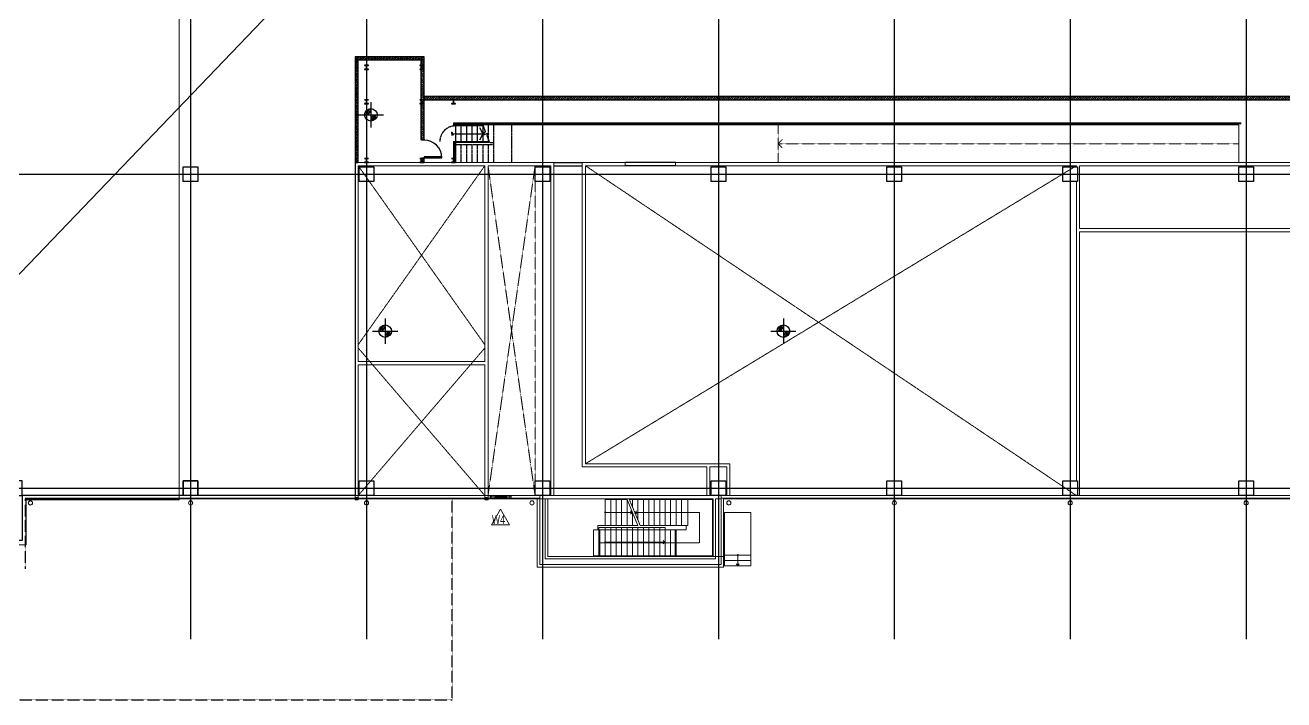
# Model space of a CAD drawing. Header units: millimetres. Extents: x -21841 to 195597, y -1659 to 112111.
# Drawn here: x 15170 to 21180, y -1010 to 2211 of the extents above; entities that cross this region are included whole.
import ezdxf
from ezdxf.enums import TextEntityAlignment as Align

# ---------------------------------------------------------------- set-up
doc = ezdxf.new("R2010")
doc.units = ezdxf.units.MM
for name, pattern in [('X-S-FAB-L10$0$COL-CEN-LIN', [3.25, 2.5, -0.25, 0.25, -0.25]), ('X-S-FAB-L10$0$HIDDEN', [0.4, 0.3, -0.1]), ('X-S-FAB-L10$0$JJP_虛線(退縮線、投影線、地下室範圍、非屬本工程、圖面分區)', [0.45, 0.3, -0.15]), ('X-S-FAB-L10$0$虛線', [0.846667, 0.423333, -0.423333])]:
    doc.linetypes.add(name, pattern=pattern)
for name, color, linetype in [('0-FMCS', 6, 'Continuous'), ('X-S-FAB-L10$0$0-arr', 8, 'Continuous'), ('X-S-FAB-L10$0$0-DIM-INT', 8, 'Continuous'), ('X-S-FAB-L10$0$0-DIM-TXT', 8, 'Continuous'), ('X-S-FAB-L10$0$12', 8, 'Continuous'), ('X-S-FAB-L10$0$A-OBJE-2D', 8, 'X-S-FAB-L10$0$HIDDEN'), ('X-S-FAB-L10$0$A-OBJE-MEP', 8, 'Continuous'), ('X-S-FAB-L10$0$A-STRS', 8, 'Continuous'), ('X-S-FAB-L10$0$A-WALL-EX', 8, 'Continuous'), ('X-S-FAB-L10$0$A-WALL-IN', 8, 'Continuous'), ('X-S-FAB-L10$0$A-WALL-IN.188K', 8, 'Continuous'), ('X-S-FAB-L10$0$BLOCK', 8, 'Continuous'), ('X-S-FAB-L10$0$CCL', 8, 'X-S-FAB-L10$0$COL-CEN-LIN'), ('X-S-FAB-L10$0$COL-S', 8, 'Continuous'), ('X-S-FAB-L10$0$DW_Frame', 8, 'Continuous'), ('X-S-FAB-L10$0$HID', 8, 'X-S-FAB-L10$0$HIDDEN'), ('X-S-FAB-L10$0$HR', 8, 'Continuous'), ('X-S-FAB-L10$0$OPEN', 8, 'Continuous'), ('X-S-FAB-L10$0$S-FNDN', 8, 'Continuous'), ('X-S-FAB-L10$0$S-SLAB-SHOW', 8, 'Continuous'), ('X-S-FAB-L10$0$S-WALL', 8, 'Continuous'), ('X-S-FAB-L10$0$S-鋼柱', 1, 'Continuous'), ('X-S-FAB-L10$0$ST', 8, 'Continuous'), ('X-S-FAB-L10$0$TXT', 8, 'Continuous'), ('X-S-FAB-L10$0$W label', 8, 'Continuous'), ('X-S-FAB-L10$0$WALL_188K_IN', 8, 'Continuous'), ('X-S-FAB-L10$0$Window', 8, 'Continuous')]:
    doc.layers.add(name, color=color, linetype=linetype)
doc.styles.add('X-S-FAB-L10$0$CHINA', font='simplex.shx', dxfattribs={"width": 0.75, "bigfont": 'chineset.shx'})
doc.styles.add('X-S-FAB-L10$0$Standard', font='', dxfattribs={"width": 0.8})
doc.styles.add('X-S-FAB-L10$0$TG_NOTE_TEXT', font='simplex.shx', dxfattribs={"width": 0.75, "bigfont": 'chineset.shx'})
doc.styles.get('X-S-FAB-L10$0$Standard').set_extended_font_data('Microsoft JhengHei')

# ---------------------------------------------------------------- blocks, each defined once
blk = doc.blocks.new('X-S-FAB-L10$0$FAB2-L05')
at = {"layer": 'X-S-FAB-L10$0$CCL'}
for p, q in [((-10200, 11005), (-10200, 0)), ((-9360, 11005), (-9360, 0)), ((-8520, 11005), (-8520, 0)), ((-7680, 11005), (-7680, 0)), ((-6840, 11005), (-6840, 0)), ((-6000, 11005), (-6000, 0)), ((-5160, 11005), (-5160, 0)), ((-26880, 2220), (1210, 2220)), ((-26880, 720), (1210, 720))]:
    blk.add_line(p, q, dxfattribs=at)
at = {"layer": 'X-S-FAB-L10$0$COL-S'}
for points in [[(-10235, 2255), (-10165, 2255), (-10165, 2185), (-10235, 2185)], [(-9395, 2255), (-9325, 2255), (-9325, 2185), (-9395, 2185)], [(-8555, 2255), (-8485, 2255), (-8485, 2185), (-8555, 2185)], [(-7715, 2255), (-7645, 2255), (-7645, 2185), (-7715, 2185)], [(-6875, 2255), (-6805, 2255), (-6805, 2185), (-6875, 2185)], [(-6035, 2255), (-5965, 2255), (-5965, 2185), (-6035, 2185)], [(-5195, 2255), (-5125, 2255), (-5125, 2185), (-5195, 2185)], [(-10235, 755), (-10165, 755), (-10165, 685), (-10235, 685)], [(-9395, 755), (-9325, 755), (-9325, 685), (-9395, 685)], [(-8555, 755), (-8485, 755), (-8485, 685), (-8555, 685)], [(-7715, 755), (-7645, 755), (-7645, 685), (-7715, 685)], [(-6875, 755), (-6805, 755), (-6805, 685), (-6875, 685)], [(-6035, 755), (-5965, 755), (-5965, 685), (-6035, 685)], [(-5195, 755), (-5125, 755), (-5125, 685), (-5195, 685)]]:
    blk.add_lwpolyline(points, close=True, dxfattribs=at)
blk = doc.blocks.new('X-S-FAB-L10$0$水標記 24[41]_1', base_point=(17440, -50))
at = {"layer": 'X-S-FAB-L10$0$W label', "color": 1, "lineweight": 0, "flags": 128}
blk.add_lwpolyline([(17396.7, -175), (17483.3, -175), (17440, -100)], close=True, dxfattribs=at)
at = {"layer": 'X-S-FAB-L10$0$W label', "color": 6, "lineweight": 0, "insert": (17398.8, -170), "char_height": 40, "attachment_point": 7, "style": 'X-S-FAB-L10$0$Standard'}
blk.add_mtext('\\A1;{\\pql;\\pt0;\\fMicrosoft JhengHei|b0|i0|c136|p34;W4\\fMicrosoft JhengHei|b0|i0|c136|p34;\\fMicrosoft JhengHei|b0|i0|c136|p34;\\fMicrosoft JhengHei|b0|i0|c136|p34;}', dxfattribs=at)
blk = doc.blocks.new('X-S-FAB-L10$0$通用_百葉窗[10]_1')
at = {"layer": 'X-S-FAB-L10$0$Window', "color": 1, "lineweight": 0}
for p, q in [((17390, -47.5), (17390, -37.5)), ((17390, -37.5), (17395, -37.5)), ((17390, -47.5), (17395, -47.5)), ((17485, -37.5), (17395, -37.5)), ((17395, -47.5), (17395, -37.5)), ((17485, -47.5), (17395, -47.5)), ((17485, -47.5), (17485, -37.5)), ((17490, -37.5), (17485, -37.5)), ((17490, -47.5), (17485, -47.5)), ((17490, -47.5), (17490, -37.5))]:
    blk.add_line(p, q, dxfattribs=at)
at = {"layer": 'X-S-FAB-L10$0$Window', "color": 1, "linetype": 'X-S-FAB-L10$0$HIDDEN', "lineweight": 0}
blk.add_line((17485, -42.5), (17395, -42.5), dxfattribs=at)
at = {"layer": 'X-S-FAB-L10$0$W label', "color": 1, "lineweight": 0}
blk.add_blockref('X-S-FAB-L10$0$水標記 24[41]_1', (17440, -50), dxfattribs=at)
blk = doc.blocks.new('X-S-FAB-L10')
at = {"layer": 'X-S-FAB-L10$0$WALL_188K_IN'}
h = blk.add_hatch(dxfattribs=at)
h.set_pattern_fill('LINE', color=256, scale=2, angle=45)
h.set_pattern_definition([(45, (16976.6165, 2045), (-4.49013, 4.49013), [])])
h.paths.add_polyline_path([(16745, 2045), (17075, 2045), (17075, 2060), (16745, 2060)])
h = blk.add_hatch(dxfattribs=at)
h.set_pattern_fill('LINE', color=256, scale=2, angle=135)
h.set_pattern_definition([(135, (16760, 1946.6165), (-4.49013, -4.49013), [])])
h.paths.add_polyline_path([(16760, 1555), (16760, 2045), (16745, 2045), (16745, 1555)])
h = blk.add_hatch(dxfattribs=at)
h.set_pattern_fill('LINE', color=256, scale=2, angle=135)
h.set_pattern_definition([(135, (17075, 1946.6165), (-4.49013, -4.49013), [])])
h.paths.add_polyline_path([(17075, 1665), (17075, 2045), (17060, 2045), (17060, 1665)])
h = blk.add_hatch(dxfattribs=at)
h.set_pattern_fill('LINE', color=256, scale=2, angle=45)
h.set_pattern_definition([(45, (24216.6165, 1855), (-4.490128, 4.490128), [])])
h.paths.add_polyline_path([(17075, 1855), (24315, 1855), (24315, 1870), (17075, 1870)])
h = blk.add_hatch(dxfattribs=at)
h.set_pattern_fill('LINE', color=256, scale=2, angle=135)
h.set_pattern_definition([(135, (17075, 1476.6165), (-4.49013, -4.49013), [])])
h.paths.add_polyline_path([(17075, 1555), (17075, 1575), (17060, 1575), (17060, 1555)])
for p, q in [((17060, 1665), (17075, 1665)), ((17060, 1575), (17075, 1575))]:
    blk.add_line(p, q)
blk.add_lwpolyline([(17355, 1735), (17366.676, 1704.012), (17355.658, 1686.715), (17363.522, 1689.678), (17382.933, 1696.992), (17374.441, 1683.45, 0.2342564), (17374.438, 1683.415), (17387.029, 1650)], format="xyb")
blk.add_lwpolyline([(17075, 1578), (17159, 1578), (17159, 1582.375), (17075, 1582.375)], close=True)
blk.add_arc((17075, 1578), 84, 0, 90)
at = {"layer": 'DEFPOINTS'}
blk.add_lwpolyline([(16745, -35), (15995, -35), (15995, 35), (15925, 35), (15925, -35), (15155, -35), (15155, 35), (15085, 35), (15085, -35), (15155, -35), (15155, -250), (13920, -250), (19914.055, 6000), (21180, 7320), (21180, 5520), (23465, 5520), (23485, 3587.5), (24315, 3587.5), (24315, 1870), (17075, 1870), (17075, 2060), (16745, 2060), (16745, -21.034)], close=True, dxfattribs=at)
at = {"layer": 'X-S-FAB-L10$0$0-arr'}
for p, q in [((17340, 1722.5), (17355, 1692.5)), ((17355, 1692.5), (17340, 1662.5))]:
    blk.add_line(p, q, dxfattribs=at)
blk.add_circle((17225, 1692.5), 3, dxfattribs=at)
at = {"layer": 'X-S-FAB-L10$0$0-DIM-INT'}
for p, q in [((16820.742, 1842.652), (16820.742, 1722.652)), ((16760.742, 1782.652), (16880.742, 1782.652)), ((16889.179, 810), (16889.179, 690)), ((18790.589, 810), (18790.589, 690)), ((16829.179, 750), (16949.179, 750)), ((18730.589, 750), (18850.589, 750))]:
    blk.add_line(p, q, dxfattribs=at)
for centre in [(16820.742, 1782.652), (16889.179, 750), (18790.589, 750)]:
    blk.add_circle(centre, 30, dxfattribs=at)
for centre, radius, start, end in [((16820.742, 1782.652), 24, 90, 180), ((16820.742, 1782.652), 18, 90, 180), ((16820.742, 1782.652), 12, 90, 180), ((16820.742, 1782.652), 24, 270, 0), ((16820.742, 1782.652), 18, 270, 0), ((16820.742, 1782.652), 12, 270, 0), ((16889.179, 750), 24, 90, 180), ((16889.179, 750), 18, 90, 180), ((16889.179, 750), 12, 90, 180), ((16889.179, 750), 24, 270, 0), ((16889.179, 750), 18, 270, 0), ((16889.179, 750), 12, 270, 0), ((18790.589, 750), 24, 90, 180), ((18790.589, 750), 18, 90, 180), ((18790.589, 750), 12, 90, 180), ((18790.589, 750), 24, 270, 0), ((18790.589, 750), 18, 270, 0), ((18790.589, 750), 12, 270, 0)]:
    blk.add_arc(centre, radius, start, end, dxfattribs=at)
at = {"layer": 'X-S-FAB-L10$0$12'}
blk.add_line((17225, 1692.5), (17355, 1692.5), dxfattribs=at)
at = {"layer": 'X-S-FAB-L10$0$A-OBJE-2D', "lineweight": 0}
for p, q in [((18765, 1555), (18765, 1735)), ((18765, 1645), (18785, 1665)), ((18765, 1645), (18785, 1625))]:
    blk.add_line(p, q, dxfattribs=at)
at = {"layer": 'X-S-FAB-L10$0$A-OBJE-2D', "lineweight": 0, "flags": 128}
blk.add_lwpolyline([(18765, 1645), (20965, 1645)], dxfattribs=at)
at = {"layer": 'X-S-FAB-L10$0$A-OBJE-MEP', "lineweight": 0, "flags": 128}
for points in [[(15204.5, -70, 1), (15185.5, -70, 1)], [(15969.5, -70, 1), (15950.5, -70, 1)], [(16809.5, -70, 1), (16790.5, -70, 1)], [(17599.5, -70, 1), (17580.5, -70, 1)], [(18539.5, -70, 1), (18520.5, -70, 1)], [(19329.5, -70, 1), (19310.5, -70, 1)], [(20169.5, -70, 1), (20150.5, -70, 1)], [(21009.5, -70, 1), (20990.5, -70, 1)]]:
    blk.add_lwpolyline(points, format="xyb", close=True, dxfattribs=at)
at = {"layer": 'X-S-FAB-L10$0$A-OBJE-MEP', "lineweight": 0}
for centre in [(15195, -70), (15960, -70), (16800, -70), (17590, -70), (18530, -70), (19320, -70), (20160, -70), (21000, -70)]:
    blk.add_circle(centre, 10, dxfattribs=at)
at = {"layer": 'X-S-FAB-L10$0$A-STRS', "lineweight": 0}
for p, q in [((17940, -53), (17940, -178)), ((18044, -53), (17940, -53)), ((17940, -53), (17940, -178)), ((17966, -53), (17940, -53)), ((17966, -53), (17966, -178)), ((17966, -178), (17966, -53)), ((17966, -53), (17966, -178)), ((17992, -53), (17966, -53)), ((17992, -53), (17992, -178)), ((17992, -178), (17992, -53)), ((17992, -53), (17992, -178)), ((18018, -53), (17992, -53)), ((18018, -53), (18018, -178)), ((18018, -178), (18018, -53)), ((18018, -53), (18018, -178)), ((18044, -53), (18018, -53)), ((18044, -53), (18044, -178)), ((18044, -178), (18044, -53)), ((18044, -53), (18044, -178)), ((18044, -53), (18096, -178)), ((17940, -115.5), (17966, -115.5)), ((17966, -115.5), (18070, -115.5)), ((18070, -115.5), (18060, -108)), ((18060, -123), (18070, -115.5)), ((18070, -115.5), (18070, -178)), ((18070, -178), (18070, -115.5)), ((18070, -115.5), (18070, -178)), ((17940, -178), (18096, -178)), ((17940, -178), (17966, -178)), ((17966, -178), (17992, -178)), ((17992, -178), (18018, -178)), ((18018, -178), (18044, -178)), ((18044, -178), (18070, -178)), ((18070, -178), (18096, -178)), ((18226, -188), (17940, -188)), ((17940, -326), (17940, -188)), ((17966, -188), (17940, -188)), ((17940, -188), (17940, -326)), ((17966, -326), (17966, -188)), ((17992, -188), (17966, -188)), ((17966, -188), (17966, -326)), ((17966, -326), (17966, -188)), ((17992, -326), (17992, -188)), ((18018, -188), (17992, -188)), ((17992, -188), (17992, -326)), ((17992, -326), (17992, -188)), ((18018, -326), (18018, -188)), ((18044, -188), (18018, -188)), ((18018, -188), (18018, -326)), ((18018, -326), (18018, -188)), ((18044, -326), (18044, -188)), ((18070, -188), (18044, -188)), ((18044, -188), (18044, -326)), ((18044, -326), (18044, -188)), ((18070, -326), (18070, -188)), ((18096, -188), (18070, -188)), ((18070, -188), (18070, -326)), ((18070, -326), (18070, -188)), ((18096, -326), (18096, -188)), ((18122, -188), (18096, -188)), ((18096, -188), (18096, -326)), ((18096, -326), (18096, -188)), ((18122, -326), (18122, -188)), ((18148, -188), (18122, -188)), ((18122, -188), (18122, -326)), ((18122, -326), (18122, -188)), ((18148, -326), (18148, -188)), ((18174, -188), (18148, -188)), ((18148, -188), (18148, -326)), ((18148, -326), (18148, -188)), ((18174, -326), (18174, -188)), ((18200, -188), (18174, -188)), ((18174, -188), (18174, -326)), ((18174, -326), (18174, -188)), ((18200, -326), (18200, -188)), ((18226, -188), (18200, -188)), ((18200, -188), (18200, -326)), ((18200, -326), (18200, -188)), ((18226, -326), (18226, -188)), ((18226, -326), (18226, -188)), ((17966, -257), (17940, -257)), ((18200, -257), (17966, -257)), ((18226, -257), (18200, -257)), ((18226, -257), (18216, -249.5)), ((18216, -264.5), (18226, -257)), ((17940, -326), (18226, -326)), ((17940, -326), (17966, -326)), ((17966, -326), (17992, -326)), ((17992, -326), (18018, -326)), ((18018, -326), (18044, -326)), ((18044, -326), (18070, -326)), ((18070, -326), (18096, -326)), ((18096, -326), (18122, -326)), ((18122, -326), (18148, -326)), ((18148, -326), (18174, -326)), ((18174, -326), (18200, -326)), ((18200, -326), (18226, -326)), ((18510, -319), (18510, -371)), ((18635, -319), (18510, -319)), ((18635, -319), (18510, -319)), ((18510, -319), (18510, -345)), ((18510, -345), (18635, -345)), ((18635, -345), (18510, -345)), ((18510, -345), (18510, -371)), ((18510, -345), (18635, -345)), ((18572.5, -345), (18572.5, -319)), ((18572.5, -371), (18572.5, -345)), ((18635, -371), (18635, -319)), ((18635, -345), (18635, -319)), ((18635, -371), (18635, -345)), ((18510, -371), (18635, -371)), ((18510, -371), (18635, -371)), ((18565, -361), (18572.5, -371)), ((18572.5, -371), (18580, -361))]:
    blk.add_line(p, q, dxfattribs=at)
at = {"layer": 'X-S-FAB-L10$0$A-STRS', "linetype": 'X-S-FAB-L10$0$JJP_虛線(退縮線、投影線、地下室範圍、非屬本工程、圖面分區)', "lineweight": 0}
for p, q in [((17966.435, -178), (17966.435, -53)), ((18070, -53), (18054.831, -53)), ((18054.831, -53), (18106.831, -178)), ((18070, -53), (18070, -89.465)), ((18070, -89.465), (18070, -53)), ((18070, -53), (18070, -89.465)), ((18096, -53), (18070, -53)), ((18096, -53), (18096, -151.964)), ((18096, -151.964), (18096, -53)), ((18096, -53), (18096, -151.964)), ((18122, -53), (18096, -53)), ((18122, -53), (18122, -178)), ((18122, -178), (18122, -53)), ((18122, -53), (18122, -178)), ((18148, -53), (18122, -53)), ((18148, -53), (18148, -178)), ((18148, -178), (18148, -53)), ((18148, -53), (18148, -178)), ((18174, -53), (18148, -53)), ((18174, -53), (18174, -178)), ((18174, -178), (18174, -53)), ((18174, -53), (18174, -178)), ((18200, -53), (18174, -53)), ((18200, -53), (18200, -178)), ((18200, -178), (18200, -53)), ((18200, -53), (18200, -178)), ((18226, -53), (18200, -53)), ((18226, -53), (18226, -178)), ((18226, -178), (18226, -53)), ((18226, -53), (18226, -178)), ((18252, -53), (18226, -53)), ((18252, -53), (18252, -178)), ((18252, -178), (18252, -53)), ((18252, -53), (18252, -178)), ((18278, -53), (18252, -53)), ((18278, -53), (18278, -178)), ((18278, -178), (18278, -53)), ((18278, -53), (18278, -178)), ((18304, -53), (18278, -53)), ((18304, -53), (18304, -178)), ((18304, -53), (18304, -178)), ((18304, -53), (18304, -178)), ((18304, -178), (18304, -53)), ((18452, -53), (18304, -53)), ((18304, -53), (18304, -178)), ((18334.668, -178), (18334.668, -53)), ((18452, -323), (18452, -53)), ((18090.831, -108), (18080.831, -115.5)), ((18080.831, -115.5), (18304, -115.5)), ((18080.831, -115.5), (18090.831, -123)), ((18304, -115.5), (18389.5, -115.5)), ((18389.5, -115.5), (18389.5, -260.5)), ((18106.831, -178), (18122, -178)), ((18122, -178), (18148, -178)), ((18148, -178), (18174, -178)), ((18174, -178), (18200, -178)), ((18200, -178), (18226, -178)), ((18226, -178), (18252, -178)), ((18252, -178), (18278, -178)), ((18278, -178), (18304, -178)), ((18304, -178), (18327, -178)), ((18327, -178), (18334.668, -178)), ((18327, -178), (18327, -198)), ((17914, -198), (17883.332, -198)), ((17883.332, -198), (17883.332, -323)), ((17940, -188), (17909.156, -188)), ((17909.156, -188), (17909.156, -326)), ((17914, -323), (17914, -198)), ((17940, -198), (17914, -198)), ((17914, -198), (17914, -323)), ((17940, -323), (17940, -198)), ((17966, -198), (17940, -198)), ((17940, -198), (17940, -323)), ((17940, -323), (17940, -198)), ((17966, -323), (17966, -198)), ((17992, -198), (17966, -198)), ((17966, -198), (17966, -323)), ((17966, -323), (17966, -198)), ((17992, -323), (17992, -198)), ((18018, -198), (17992, -198)), ((17992, -198), (17992, -323)), ((17992, -323), (17992, -198)), ((18018, -323), (18018, -198)), ((18044, -198), (18018, -198)), ((18018, -198), (18018, -323)), ((18018, -323), (18018, -198)), ((18044, -323), (18044, -198)), ((18070, -198), (18044, -198)), ((18044, -198), (18044, -323)), ((18044, -323), (18044, -198)), ((18070, -323), (18070, -198)), ((18096, -198), (18070, -198)), ((18070, -198), (18070, -323)), ((18070, -323), (18070, -198)), ((18096, -323), (18096, -198)), ((18122, -198), (18096, -198)), ((18096, -198), (18096, -323)), ((18096, -323), (18096, -198)), ((18122, -323), (18122, -198)), ((18148, -198), (18122, -198)), ((18122, -198), (18122, -323)), ((18122, -323), (18122, -198)), ((18148, -323), (18148, -198)), ((18174, -198), (18148, -198)), ((18148, -198), (18148, -323)), ((18148, -323), (18148, -198)), ((18174, -323), (18174, -198)), ((18200, -198), (18174, -198)), ((18174, -198), (18174, -323)), ((18174, -323), (18174, -198)), ((18200, -323), (18200, -198)), ((18226, -198), (18200, -198)), ((18200, -198), (18200, -323)), ((18200, -323), (18200, -198)), ((18200.356, -188), (18200.356, -326)), ((18226, -323), (18226, -198)), ((18252, -198), (18226, -198)), ((18226, -198), (18226, -323)), ((18226, -323), (18226, -198)), ((18252, -323), (18252, -198)), ((18278, -198), (18252, -198)), ((18252, -198), (18252, -323)), ((18252, -323), (18252, -198)), ((18273.332, -323), (18273.332, -198)), ((18278, -323), (18278, -198)), ((18278, -323), (18278, -198)), ((18327, -198), (18278, -198)), ((18278, -198), (18278, -323)), ((18278, -323), (18278, -198)), ((17940, -260.5), (17914, -260.5)), ((18278, -260.5), (17940, -260.5)), ((18389.5, -260.5), (18278, -260.5)), ((17883.332, -323), (17914, -323)), ((17909.156, -326), (17940, -326)), ((17914, -323), (17940, -323)), ((17940, -323), (17966, -323)), ((17966, -323), (17992, -323)), ((17992, -323), (18018, -323)), ((18018, -323), (18044, -323)), ((18044, -323), (18070, -323)), ((18070, -323), (18096, -323)), ((18096, -323), (18122, -323)), ((18122, -323), (18148, -323)), ((18148, -323), (18174, -323)), ((18174, -323), (18200, -323)), ((18200, -323), (18226, -323)), ((18226, -323), (18252, -323)), ((18252, -323), (18278, -323)), ((18278, -323), (18452, -323))]:
    blk.add_line(p, q, dxfattribs=at)
at = {"layer": 'X-S-FAB-L10$0$A-STRS', "linetype": 'X-S-FAB-L10$0$虛線', "lineweight": 0}
for p, q in [((18304, -53), (18054.831, -53)), ((18334.668, -53), (18304, -53)), ((18452, -53), (18334.668, -53)), ((18452, -323), (18452, -53)), ((18106.831, -178), (18304, -178)), ((18304, -178), (18327, -178)), ((18327, -178), (18327, -198)), ((18278, -198), (17914, -198)), ((18327, -198), (18278, -198)), ((17914, -323), (18278, -323)), ((18278, -323), (18452, -323))]:
    blk.add_line(p, q, dxfattribs=at)
at = {"layer": 'X-S-FAB-L10$0$A-STRS', "lineweight": 0, "flags": 128}
for points in [[(17940, -118, 1), (17940, -113, 1)], [(17940, -259.5, 1), (17940, -254.5, 1)], [(18570, -319, 1), (18575, -319, 1)]]:
    blk.add_lwpolyline(points, format="xyb", close=True, dxfattribs=at)
at = {"layer": 'X-S-FAB-L10$0$A-WALL-EX', "lineweight": 0}
for p, q in [((17390, -46.5), (15170, -46.5)), ((17390, -46.5), (17390, -35)), ((17490, -35), (17390, -35)), ((17390, -50), (17390, -46.5)), ((17390, -50), (17490, -50)), ((17490, -35), (17490, -46.5)), ((17615, -46.5), (17490, -46.5)), ((17490, -46.5), (17490, -50)), ((17627, -35), (17615, -35)), ((17627, -35), (17615, -35)), ((17615, -46.5), (17627, -46.5)), ((17615, -46.5), (17627, -46.5)), ((17627, -46.5), (17627, -35)), ((18505, -35), (18493, -35)), ((18505, -35), (18493, -35)), ((18493, -35), (18493, -46.5)), ((18493, -46.5), (18505, -46.5)), ((18493, -46.5), (18505, -46.5)), ((24310, -46.5), (18505, -46.5))]:
    blk.add_line(p, q, dxfattribs=at)
at = {"layer": 'X-S-FAB-L10$0$A-WALL-EX', "lineweight": 0, "flags": 128}
for points in [[(17390, -35), (15166.5, -35)], [(15170, -50), (17390, -50)], [(15170, -50), (17615, -50)], [(15170, -50), (17615, -50)], [(15170, -50), (17615, -50)], [(15170, -50), (17615, -50)], [(15170, -50), (17615, -50)], [(15170, -50), (17615, -50)], [(15170, -50), (17615, -50)], [(17615, -35), (17490, -35)], [(17490, -50), (17615, -50)], [(17615, -35), (17627, -35)], [(17615, -46.5), (17615, -364)], [(17615, -50), (17615, -46.5)], [(17627, -364), (17627, -35)], [(18493, -35), (18493, -364)], [(18505, -35), (18493, -35)], [(24310, -35), (18505, -35)], [(18505, -364), (18505, -46.5)], [(18505, -50), (18505, -46.5)], [(18505, -50), (24310, -50)], [(18505, -50), (24310, -50)], [(18505, -50), (24310, -50)], [(18505, -50), (24310, -50)], [(18505, -50), (24310, -50)], [(18505, -50), (24310, -50)], [(18505, -50), (24310, -50)], [(18505, -50), (24310, -50)], [(17615, -376), (17615, -364)], [(17615, -376), (18505, -376)], [(18493, -364), (17627, -364)], [(18505, -376), (18505, -364)]]:
    blk.add_lwpolyline(points, dxfattribs=at)
at = {"layer": 'X-S-FAB-L10$0$A-WALL-IN', "lineweight": 0}
for p, q in [((16745, 1555), (16760, 1555)), ((16745, 1555), (16745, -44)), ((17680, 1555), (16760, 1555)), ((16760, 605), (16760, 1540)), ((16760, 1540), (17365, 1540)), ((17365, 1540), (17365, 605)), ((17380, -44), (17380, 1540)), ((17380, 1540), (17680, 1540)), ((17695, 1555), (17680, 1555)), ((17680, 1540), (17680, -35)), ((17695, -35), (17695, 1555)), ((17830, 1555), (17830, 1540)), ((18035, 1555), (17830, 1555)), ((17830, 1540), (17830, 117)), ((17845, 1540), (18035, 1540)), ((17845, 117), (17845, 1540)), ((18035, 1555), (18030.7, 1555)), ((18035, 1540), (18030.7, 1540)), ((18035, 1540), (18035, 1555)), ((18275, 1555), (18279.3, 1555)), ((18275, 1540), (18275, 1555)), ((20197.5, 1555), (18275, 1555)), ((18275, 1540), (18279.3, 1540)), ((18275, 1540), (20190, 1540)), ((20190, 1540), (20190, 1535)), ((22175, 1555), (20197.5, 1555)), ((20205, 1540), (22120, 1540)), ((20205, 1240), (20205, 1540)), ((20190, 1465), (20190, 35)), ((22120, 1240), (20205, 1240)), ((20205, 1225), (22135, 1225)), ((20205, -35), (20205, 1225)), ((17365, 605), (16760, 605)), ((16760, -44), (16760, 590)), ((16760, 590), (17365, 590)), ((17365, 590), (17365, -44)), ((17830, 102), (17830, 117)), ((17830, 102), (18425, 102)), ((18535, 117), (17845, 117)), ((18425, 102), (18425, -35)), ((18440, 102), (18520, 102)), ((18440, -35), (18440, 102)), ((18520, 102), (18520, -35)), ((18535, 117), (18535, 102)), ((18535, -35), (18535, 102)), ((16745, -44), (16760, -44)), ((17365, -44), (17380, -44)), ((17680, -35), (17695, -35)), ((18425, -35), (18440, -35)), ((18520, -35), (18535, -35)), ((20190, -35), (20205, -35))]:
    blk.add_line(p, q, dxfattribs=at)
at = {"layer": 'X-S-FAB-L10$0$A-WALL-IN', "lineweight": 0, "flags": 128}
for points in [[(17627, -35), (17627, -50)], [(17627, -50), (17653.7, -50)], [(17653.7, -50), (17653.7, -337.25)], [(17665, -325.95), (17665, -50)], [(17665, -50), (18454.95, -50)], [(18445, -35), (17675, -35)], [(18454.95, -50), (18454.95, -325.95)], [(18466.25, -337.25), (18466.25, -50)], [(18466.25, -50), (18493, -50)], [(18493, -50), (18493, -35)], [(17653.7, -337.25), (17665, -337.25)], [(18454.95, -325.95), (17665, -325.95)], [(17665, -337.25), (18454.95, -337.25)], [(18466.25, -337.25), (18454.95, -337.25)]]:
    blk.add_lwpolyline(points, dxfattribs=at)
at = {"layer": 'X-S-FAB-L10$0$A-WALL-IN.188K'}
for p, q in [((17695, 1555), (17830, 1555)), ((17695, 1540), (17830, 1540)), ((18275, 1555), (18035, 1555)), ((18275, 1540), (18035, 1540))]:
    blk.add_line(p, q, dxfattribs=at)
at = {"layer": 'X-S-FAB-L10$0$COL-S'}
for p, q in [((15925, 1535), (15995, 1535)), ((15925, 1465), (15925, 1535)), ((15995, 1535), (15995, 1465)), ((16765, 1535), (16835, 1535)), ((16765, 1465), (16765, 1535)), ((16835, 1535), (16835, 1465)), ((17605, 1535), (17675, 1535)), ((17605, 1465), (17605, 1535)), ((17675, 1535), (17675, 1465)), ((18445, 1535), (18515, 1535)), ((18445, 1465), (18445, 1535)), ((18515, 1535), (18515, 1465)), ((19285, 1535), (19355, 1535)), ((19285, 1465), (19285, 1535)), ((19355, 1535), (19355, 1465)), ((20125, 1535), (20195, 1535)), ((20125, 1465), (20125, 1535)), ((20195, 1535), (20195, 1465)), ((20965, 1535), (21035, 1535)), ((20965, 1465), (20965, 1535)), ((21035, 1535), (21035, 1465)), ((15995, 1465), (15925, 1465)), ((16835, 1465), (16765, 1465)), ((17675, 1465), (17605, 1465)), ((18515, 1465), (18445, 1465)), ((19355, 1465), (19285, 1465)), ((20195, 1465), (20125, 1465)), ((21035, 1465), (20965, 1465)), ((15925, 35), (15995, 35)), ((15925, -35), (15925, 35)), ((15995, 35), (15995, -35)), ((16765, 35), (16835, 35)), ((16765, -35), (16765, 35)), ((16835, 35), (16835, -35)), ((17605, 35), (17675, 35)), ((17605, -35), (17605, 35)), ((17675, 35), (17675, -35)), ((18445, 35), (18515, 35)), ((18445, -35), (18445, 35)), ((18515, 35), (18515, -35)), ((19285, 35), (19355, 35)), ((19285, -35), (19285, 35)), ((19355, 35), (19355, -35)), ((20125, 35), (20195, 35)), ((20125, -35), (20125, 35)), ((20195, 35), (20195, -35)), ((20965, 35), (21035, 35)), ((20965, -35), (20965, 35)), ((21035, 35), (21035, -35)), ((15995, -35), (15925, -35)), ((16835, -35), (16765, -35)), ((17675, -35), (17605, -35)), ((18515, -35), (18445, -35)), ((19355, -35), (19285, -35)), ((20195, -35), (20125, -35)), ((21035, -35), (20965, -35))]:
    blk.add_line(p, q, dxfattribs=at)
at = {"layer": 'X-S-FAB-L10$0$DW_Frame'}
for points in [[(17075, 1665), (17075, 1662), (17063, 1662), (17063, 1665)], [(17063, 1575), (17063, 1578), (17075, 1578), (17075, 1575)]]:
    blk.add_lwpolyline(points, dxfattribs=at)
at = {"layer": 'X-S-FAB-L10$0$HID'}
for p, q in [((17209, -50), (15170, -50)), ((15170, -50), (15170, -385)), ((17209, -1010), (17209, -50)), ((2509.405, -1010), (17209, -1010))]:
    blk.add_line(p, q, dxfattribs=at)
blk.add_arc((17225, 1655), 75, 90, 180, dxfattribs=at)
at = {"layer": 'X-S-FAB-L10$0$HR', "lineweight": 0}
for p, q in [((17215, 1745), (20975, 1745)), ((17215, 1730), (17215, 1745)), ((17215, 1730), (17356.884, 1730)), ((17220, 1740), (20975, 1740)), ((17220, 1730), (17220, 1740)), ((17220, 1735), (17355, 1735)), ((17385.145, 1655), (17215, 1655)), ((17215, 1655), (17215, 1555)), ((17387.029, 1650), (17215, 1650)), ((17220, 1650), (17220, 1555))]:
    blk.add_line(p, q, dxfattribs=at)
at = {"layer": 'X-S-FAB-L10$0$HR'}
blk.add_line((20975, 1740), (20975, 1745), dxfattribs=at)
at = {"layer": 'X-S-FAB-L10$0$OPEN', "linetype": 'X-S-FAB-L10$0$HIDDEN', "lineweight": 0}
for p, q in [((16760, 685), (17365, 1540)), ((17365, 685), (16760, 1540)), ((17380, -35), (17380, 1540)), ((17380, 1540), (17605, 1540)), ((17380, -35), (17605, 1540)), ((17605, -35), (17380, 1540)), ((17605, 1540), (17605, -35)), ((17845, 117), (20190, 1540)), ((17845, 1540), (20190, -35)), ((16760, -35), (17365, 670)), ((17365, -35), (16760, 670)), ((17605, -35), (17380, -35))]:
    blk.add_line(p, q, dxfattribs=at)
at = {"layer": 'X-S-FAB-L10$0$S-FNDN', "lineweight": 0, "flags": 128}
blk.add_lwpolyline([(11070, 4530), (11935, 4530), (11935, -55), (12665, -55), (12665, -270), (15175, -270), (15175, -55), (15905, -55), (15905, 4530), (16672.5, 4530), (16672.5, 5003), (15905, 5003), (15905, 9055), (11935, 9055), (11935, 5003), (11070, 5003)], close=True, dxfattribs=at)
at = {"layer": 'X-S-FAB-L10$0$S-SLAB-SHOW', "lineweight": 0, "flags": 128}
for points in [[(17615, -376), (18505, -376), (18505, -326), (17914, -326), (17914, -198), (17904, -198), (17904, -178), (17940, -178), (17940, -50), (17615, -50)], [(17665, -50), (17665, -326), (17914, -326), (17914, -198), (17904, -198), (17904, -178), (17940, -178), (17940, -50)], [(18510, -319), (18635, -319), (18635, -115), (18510, -115)]]:
    blk.add_lwpolyline(points, close=True, dxfattribs=at)
at = {"layer": 'X-S-FAB-L10$0$S-WALL', "lineweight": 0}
for p, q in [((16745, -33), (16745, -55)), ((16745, -55), (16760, -55)), ((16760, -55), (16760, -33)), ((17365, -33), (17365, -55)), ((17365, -55), (17380, -55)), ((17380, -55), (17380, -33))]:
    blk.add_line(p, q, dxfattribs=at)
at = {"layer": 'X-S-FAB-L10$0$S-鋼柱'}
for p, q in [((16810, 2020), (16790, 2020)), ((16790, 2020), (16790, 2018.8)), ((16790, 2018.8), (16798.8, 2018.8)), ((16798.8, 2001.2), (16790, 2001.2)), ((16790, 2001.2), (16790, 2000)), ((16790, 2000), (16810, 2000)), ((16799.6, 2018), (16799.6, 2002)), ((16800.4, 2002), (16800.4, 2018)), ((16801.2, 2018.8), (16810, 2018.8)), ((16810, 2001.2), (16801.2, 2001.2)), ((16810, 2018.8), (16810, 2020)), ((16810, 2000), (16810, 2001.2)), ((17075, 2020), (17055, 2020)), ((17055, 2020), (17055, 2018.8)), ((17055, 2018.8), (17063.8, 2018.8)), ((17063.8, 2001.2), (17055, 2001.2)), ((17055, 2001.2), (17055, 2000)), ((17055, 2000), (17075, 2000)), ((17064.6, 2018), (17064.6, 2002)), ((17065.4, 2002), (17065.4, 2018)), ((17066.2, 2018.8), (17075, 2018.8)), ((17075, 2001.2), (17066.2, 2001.2)), ((17075, 2018.8), (17075, 2020)), ((17075, 2000), (17075, 2001.2)), ((16810, 1855), (16790, 1855)), ((16790, 1855), (16790, 1853.8)), ((16790, 1853.8), (16798.8, 1853.8)), ((16798.8, 1836.2), (16790, 1836.2)), ((16790, 1836.2), (16790, 1835)), ((16790, 1835), (16810, 1835)), ((16799.6, 1853), (16799.6, 1837)), ((16800.4, 1837), (16800.4, 1853)), ((16801.2, 1853.8), (16810, 1853.8)), ((16810, 1836.2), (16801.2, 1836.2)), ((16810, 1853.8), (16810, 1855)), ((16810, 1835), (16810, 1836.2)), ((17075, 1855), (17055, 1855)), ((17055, 1855), (17055, 1853.8)), ((17055, 1853.8), (17063.8, 1853.8)), ((17063.8, 1836.2), (17055, 1836.2)), ((17055, 1836.2), (17055, 1835)), ((17055, 1835), (17075, 1835)), ((17064.6, 1853), (17064.6, 1837)), ((17065.4, 1837), (17065.4, 1853)), ((17066.2, 1853.8), (17075, 1853.8)), ((17075, 1836.2), (17066.2, 1836.2)), ((17075, 1853.8), (17075, 1855)), ((17075, 1835), (17075, 1836.2)), ((17225, 1855), (17205, 1855)), ((17205, 1855), (17205, 1853.8)), ((17205, 1853.8), (17213.8, 1853.8)), ((17213.8, 1836.2), (17205, 1836.2)), ((17205, 1836.2), (17205, 1835)), ((17205, 1835), (17225, 1835)), ((17214.6, 1853), (17214.6, 1837)), ((17215.4, 1837), (17215.4, 1853)), ((17216.2, 1853.8), (17225, 1853.8)), ((17225, 1836.2), (17216.2, 1836.2)), ((17225, 1853.8), (17225, 1855)), ((17225, 1835), (17225, 1836.2)), ((16810, 1575), (16790, 1575)), ((16790, 1575), (16790, 1573.8)), ((16790, 1573.8), (16798.8, 1573.8)), ((16799.6, 1573), (16799.6, 1557)), ((16800.4, 1557), (16800.4, 1573)), ((16801.2, 1573.8), (16810, 1573.8)), ((16810, 1573.8), (16810, 1575)), ((17075, 1575), (17055, 1575)), ((17055, 1575), (17055, 1573.8)), ((17055, 1573.8), (17063.8, 1573.8)), ((17064.6, 1573), (17064.6, 1557)), ((17065.4, 1557), (17065.4, 1573)), ((17066.2, 1573.8), (17075, 1573.8)), ((17075, 1573.8), (17075, 1575)), ((17225, 1575), (17205, 1575)), ((17205, 1575), (17205, 1573.8)), ((17205, 1573.8), (17213.8, 1573.8)), ((17214.6, 1573), (17214.6, 1557)), ((17215.4, 1557), (17215.4, 1573)), ((17216.2, 1573.8), (17225, 1573.8)), ((17225, 1573.8), (17225, 1575)), ((16798.8, 1556.2), (16790, 1556.2)), ((16790, 1556.2), (16790, 1555)), ((16790, 1555), (16810, 1555)), ((16810, 1556.2), (16801.2, 1556.2)), ((16810, 1555), (16810, 1556.2)), ((17063.8, 1556.2), (17055, 1556.2)), ((17055, 1556.2), (17055, 1555)), ((17055, 1555), (17075, 1555)), ((17075, 1556.2), (17066.2, 1556.2)), ((17075, 1555), (17075, 1556.2)), ((17213.8, 1556.2), (17205, 1556.2)), ((17205, 1556.2), (17205, 1555)), ((17205, 1555), (17225, 1555)), ((17225, 1556.2), (17216.2, 1556.2)), ((17225, 1555), (17225, 1556.2))]:
    blk.add_line(p, q, dxfattribs=at)
for centre, start, end in [((16798.8, 2018), 360, 90), ((16798.8, 2002), 270, 0), ((16801.2, 2018), 90, 180), ((16801.2, 2002), 180, 270), ((17063.8, 2018), 360, 90), ((17063.8, 2002), 270, 0), ((17066.2, 2018), 90, 180), ((17066.2, 2002), 180, 270), ((16798.8, 1853), 360, 90), ((16798.8, 1837), 270, 0), ((16801.2, 1853), 90, 180), ((16801.2, 1837), 180, 270), ((17063.8, 1853), 360, 90), ((17063.8, 1837), 270, 0), ((17066.2, 1853), 90, 180), ((17066.2, 1837), 180, 270), ((17213.8, 1853), 360, 90), ((17213.8, 1837), 270, 0), ((17216.2, 1853), 90, 180), ((17216.2, 1837), 180, 270), ((16798.8, 1573), 360, 90), ((16801.2, 1573), 90, 180), ((17063.8, 1573), 360, 90), ((17066.2, 1573), 90, 180), ((17213.8, 1573), 360, 90), ((17216.2, 1573), 90, 180), ((16798.8, 1557), 270, 0), ((16801.2, 1557), 180, 270), ((17063.8, 1557), 270, 0), ((17066.2, 1557), 180, 270), ((17213.8, 1557), 270, 0), ((17216.2, 1557), 180, 270)]:
    blk.add_arc(centre, 0.8, start, end, dxfattribs=at)
at = {"layer": 'X-S-FAB-L10$0$ST'}
for p, q in [((17225, 1730), (17225, 1655)), ((17251, 1730), (17251, 1655)), ((17277, 1730), (17277, 1655)), ((17303, 1730), (17303, 1655)), ((17329, 1730), (17329, 1655)), ((17355, 1730), (17355, 1655)), ((17225, 1650), (17225, 1555)), ((17381, 1666), (17381, 1655))]:
    blk.add_line(p, q, dxfattribs=at)
at = {"layer": 'X-S-FAB-L10$0$ST', "lineweight": 0}
for p, q in [((17355, 1735), (20965, 1735)), ((20965, 1735), (20965, 1555))]:
    blk.add_line(p, q, dxfattribs=at)
at = {"layer": 'X-S-FAB-L10$0$ST', "linetype": 'X-S-FAB-L10$0$HIDDEN', "ltscale": 0.5}
for p, q in [((17381, 1735), (17381, 1666)), ((17407, 1735), (17407, 1650)), ((17492, 1735), (17492, 1555)), ((17407, 1640), (17225, 1640)), ((17225, 1640), (17225, 1555)), ((17251, 1640), (17251, 1555)), ((17277, 1640), (17277, 1555)), ((17303, 1640), (17303, 1555)), ((17329, 1640), (17329, 1555)), ((17355, 1640), (17355, 1555)), ((17381, 1640), (17381, 1555)), ((17387.029, 1650), (17407, 1650)), ((17407, 1650), (17407, 1555))]:
    blk.add_line(p, q, dxfattribs=at)
at = {"layer": 'X-S-FAB-L10$0$WALL_188K_IN'}
for points in [[(16745, 2045), (17075, 2045), (17075, 2060), (16745, 2060)], [(16760, 1555), (16760, 2045), (16745, 2045), (16745, 1555)], [(17075, 1665), (17075, 2045), (17060, 2045), (17060, 1665)], [(17075, 1855), (24315, 1855), (24315, 1870), (17075, 1870)], [(17075, 1555), (17075, 1575), (17060, 1575), (17060, 1555)]]:
    blk.add_lwpolyline(points, close=True, dxfattribs=at)
at = {"layer": 'X-S-FAB-L10$0$BLOCK'}
blk.add_blockref('X-S-FAB-L10$0$FAB2-L05', (26160, -720), dxfattribs=at)
at = {"layer": 'X-S-FAB-L10$0$Window', "lineweight": 0}
blk.add_blockref('X-S-FAB-L10$0$通用_百葉窗[10]_1', (0, 0), dxfattribs=at)
at = {"style": 'X-S-FAB-L10$0$TG_NOTE_TEXT', "width": 0.5, "flags": 1}
for p in [(7463.301, 9020), (18268.251, 8649), (11197.77, 4800.167), (16485.801, 4800.167), (25420.27, 2635), (13360, 320.001, 0), (7463.301, -33.333)]:
    blk.add_attdef('WH', text='', height=20, dxfattribs=at).set_placement(p, align=Align.BOTTOM_LEFT)
at = {"width": 0.5}
for style, p in [('X-S-FAB-L10$0$TG_NOTE_TEXT', (7585, 9020)), ('X-S-FAB-L10$0$TG_NOTE_TEXT', (18389.95, 8649)), ('X-S-FAB-L10$0$TG_NOTE_TEXT', (11117.5, 4813.5)), ('X-S-FAB-L10$0$TG_NOTE_TEXT', (16607.5, 4813.5)), ('X-S-FAB-L10$0$TG_NOTE_TEXT', (25350, 2635)), ('X-S-FAB-L10$0$Standard', (13129.375, 325.001, 0)), ('X-S-FAB-L10$0$TG_NOTE_TEXT', (7585, -20))]:
    blk.add_attdef('DESC', text='', height=10, dxfattribs=dict(at, style=style)).set_placement(p, align=Align.BOTTOM_LEFT)
for tag, style, p in [('TYPE', 'X-S-FAB-L10$0$TG_NOTE_TEXT', (7619.286, 9020)), ('NO', 'X-S-FAB-L10$0$TG_NOTE_TEXT', (7650.095, 9020)), ('TYPE', 'X-S-FAB-L10$0$TG_NOTE_TEXT', (18424.236, 8649)), ('NO', 'X-S-FAB-L10$0$TG_NOTE_TEXT', (18455.045, 8649)), ('NO', 'X-S-FAB-L10$0$TG_NOTE_TEXT', (11088.595, 4813.5)), ('TYPE', 'X-S-FAB-L10$0$TG_NOTE_TEXT', (11151.786, 4813.5)), ('TYPE', 'X-S-FAB-L10$0$TG_NOTE_TEXT', (16641.786, 4813.5)), ('NO', 'X-S-FAB-L10$0$TG_NOTE_TEXT', (16672.595, 4813.5)), ('NO', 'X-S-FAB-L10$0$TG_NOTE_TEXT', (25313, 2635)), ('TYPE', 'X-S-FAB-L10$0$TG_NOTE_TEXT', (25350, 2635)), ('NO', 'X-S-FAB-L10$0$Standard', (13100, 320.001, 0)), ('TYPE', 'X-S-FAB-L10$0$Standard', (13129.375, 320.001, 0)), ('TYPE', 'X-S-FAB-L10$0$TG_NOTE_TEXT', (7619.286, -20)), ('NO', 'X-S-FAB-L10$0$TG_NOTE_TEXT', (7650.095, -20))]:
    blk.add_attdef(tag, text='', height=10, dxfattribs=dict(at, style=style)).set_placement(p, align=Align.BOTTOM_RIGHT)
at = {"style": 'X-S-FAB-L10$0$TG_NOTE_TEXT', "width": 0.5, "flags": 1}
for rotation, p in [(180, (43, 7480)), (180, (943, 7480)), (90, (24310, 3717.77)), (270, (17080, 1711.699))]:
    blk.add_attdef('WH', text='', height=20, rotation=rotation, dxfattribs=at).set_placement(p, align=Align.BOTTOM_LEFT)
at = {"width": 0.5}
for rotation, style, p in [(180, 'X-S-FAB-L10$0$Standard', (317.625, 7480)), (180, 'X-S-FAB-L10$0$Standard', (1217.625, 7480)), (90, 'X-S-FAB-L10$0$TG_NOTE_TEXT', (24310, 3647.5)), (270, 'X-S-FAB-L10$0$TG_NOTE_TEXT', (17080, 1605))]:
    blk.add_attdef('DESC', text='', height=10, rotation=rotation, dxfattribs=dict(at, style=style)).set_placement(p, align=Align.BOTTOM_LEFT)
for tag, rotation, style, p in [('TYPE', 180, 'X-S-FAB-L10$0$Standard', (317.625, 7480)), ('NO', 180, 'X-S-FAB-L10$0$Standard', (347, 7480)), ('TYPE', 180, 'X-S-FAB-L10$0$Standard', (1217.625, 7480)), ('NO', 180, 'X-S-FAB-L10$0$Standard', (1247, 7480)), ('TYPE', 90, 'X-S-FAB-L10$0$TG_NOTE_TEXT', (24310, 3647.5)), ('NO', 90, 'X-S-FAB-L10$0$TG_NOTE_TEXT', (24310, 3610.5)), ('TYPE', 270, 'X-S-FAB-L10$0$TG_NOTE_TEXT', (17080, 1605)), ('NO', 270, 'X-S-FAB-L10$0$TG_NOTE_TEXT', (17080, 1573))]:
    blk.add_attdef(tag, text='', height=10, rotation=rotation, dxfattribs=dict(at, style=style)).set_placement(p, align=Align.BOTTOM_RIGHT)
at = {"layer": 'X-S-FAB-L10$0$0-DIM-TXT', "style": 'X-S-FAB-L10$0$CHINA', "width": 0.75}
for p in [(667.414, 7855.1, -2689.4), (22627.353, 6728.814), (25644.722, 6728.814), (24778.787, 5569.051), (1118.252, 4980), (417.801, 4594.623), (23874.84, 4355), (22927.43, 4330.122), (23749.869, 3901.367), (417.801, 3765.236), (1118.252, 3730), (417.801, 3115.79), (536.882, 2227.832), (16908.994, 1782.652), (888.445, 880.466), (16977.43, 750), (18878.841, 750), (21364.03, 526.894), (25641.221, 553.233)]:
    blk.add_attdef('HIG', text='', height=80, dxfattribs=at).set_placement(p, align=Align.MIDDLE_LEFT)
at = {"layer": 'X-S-FAB-L10$0$TXT', "style": 'X-S-FAB-L10$0$CHINA'}
blk.add_text('UP', height=9, rotation=90, dxfattribs=at).set_placement((17210, 1692.5, 0), align=Align.MIDDLE_CENTER)

msp = doc.modelspace()

# ---------------------------------------------------------------- block references
at = {"layer": '0-FMCS', "color": 5}
msp.add_blockref('X-S-FAB-L10', (0, 0), dxfattribs=at)

doc.saveas('drawing.dxf')
